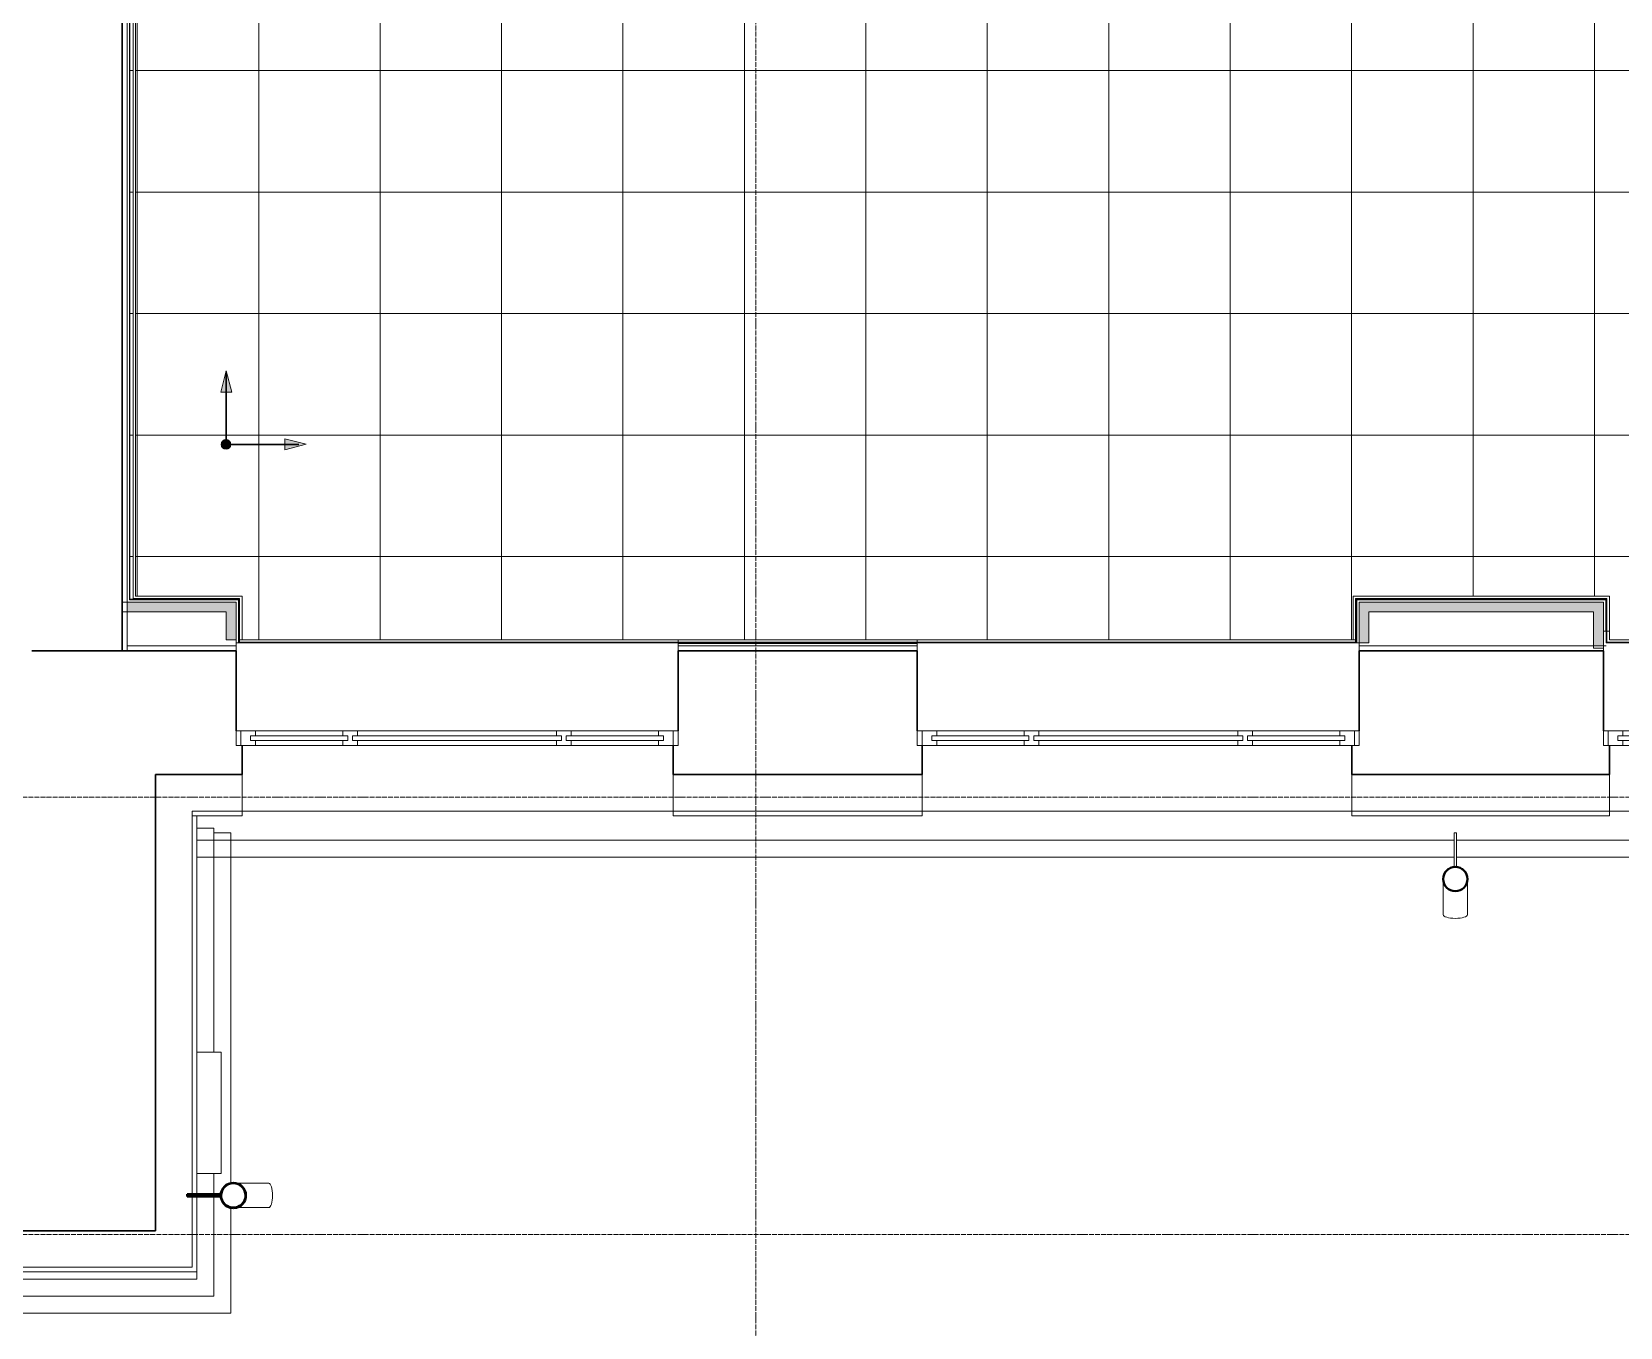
# Model space of a CAD drawing. Header units: millimetres. Extents: x -10915 to 60194, y -32941 to 46712.
# Drawn here: x 7168 to 13709, y -386 to 4946 of the extents above; entities that cross this region are included whole.
import ezdxf

# ---------------------------------------------------------------- set-up
doc = ezdxf.new("R2010")
doc.units = ezdxf.units.MM
doc.linetypes.add('ADSK_Линия сетки', pattern=[25, 20, -2.5, 0, -2.5])
for name, color, linetype, lineweight in [('_ Окна', 7, 'Continuous', 9), ('Обобщенные модели', 7, 'Continuous', 18), ('Окна', 7, 'Continuous', 9), ('Оси', 7, 'Continuous', 9), ('Перекрытие штриховка', 7, 'Continuous', 18), ('Стены внутренние', 7, 'Continuous', 18), ('Стены наружные', 7, 'Continuous', 18), ('Стены несущие', 7, 'Continuous', 30), ('Стены отделка', 7, 'Continuous', 30), ('Стены штриховка', 7, 'Continuous', 9), ('Узлы', 7, 'Continuous', 18)]:
    doc.layers.add(name, color=color, linetype=linetype, lineweight=lineweight)
doc.layers.add('Линии', color=7, linetype='Continuous', lineweight=9, true_color=0x00a600)
pattern_1 = [(135, (281.1, -7838.13), (-106.066, -106.066), [])]

# ---------------------------------------------------------------- blocks, each defined once
blk = doc.blocks.new('Водосток - Тип 1 _карниз больше 490мм_-5158564-План полов 2-го этажа')
at = {"layer": 'Обобщенные модели', "lineweight": 9}
h = blk.add_hatch(dxfattribs=at)
h.set_pattern_fill('FP_12', color=256, style=0, pattern_type=2)
h.set_pattern_definition(pattern_1)
h.paths.add_polyline_path([(175.7, 160), (175, 173), (164.1, 193.7), (146.7, 207), (125, 212), (102.4, 206.9), (83.5, 190.6), (74.3, 171.1), (74.3, 148.4), (85.9, 126.3), (102.4, 113.1), (120.3, 110), (133.8, 110), (147.6, 113.1), (166.3, 128.8), (175.7, 150), (175.7, 154.7)])
h.paths.add_polyline_path([(173.7, 150.5), (173.5, 148.4), (164.1, 128.8), (146.7, 115), (125, 110), (103.3, 115), (85.9, 128.8), (76.3, 150), (76.7, 172.1), (87.5, 192.4), (105.3, 205.5), (125, 210), (147.6, 204.4), (164.1, 191.2), (173.7, 169.5), (173.7, 158.4)])
h = blk.add_hatch(dxfattribs=at)
h.set_pattern_fill('FP_12', color=256, style=0, pattern_type=2)
h.set_pattern_definition(pattern_1)
h.paths.add_polyline_path([(173.7, 148.9), (173.7, 171.1), (164.1, 191.2), (146.7, 205), (125, 210), (103.3, 205), (85.9, 191.2), (76.3, 171.1), (76.3, 148.9), (85.9, 128.8), (103.3, 115), (125, 110), (146.7, 115), (164.1, 128.8)])
at = {"layer": 'Обобщенные модели'}
for p, q in [((75, 306.2), (75, 263.6)), ((175, 263.6), (175, 306.2)), ((120, 110), (120, -30)), ((130, -30), (130, 110))]:
    blk.add_line(p, q, dxfattribs=at)
at = {"layer": 'Обобщенные модели', "lineweight": 40}
for p, q in [((129.7, 110), (120.3, 110)), ((120.3, 110), (120.3, -30)), ((129.7, -30), (129.7, 110)), ((120.3, -30), (129.7, -30))]:
    blk.add_line(p, q, dxfattribs=at)
at = {"layer": 'Обобщенные модели', "flags": 128}
for points in [[(75, 173), (75, 174.3), (75, 177), (75, 179.8), (75, 182.9), (75, 186.2), (75, 189.7), (75, 193.4), (75, 197.2), (75, 201.3), (75, 205.5), (75, 209.9), (75, 214.4), (75, 219.1), (75, 224), (75, 229), (75, 234.1), (75, 239.3), (75, 244.6), (75, 250.1), (75, 255.6), (75, 261.3), (75, 263.6)], [(175, 263.6), (175, 258), (175, 252.4), (175, 246.9), (175, 241.5), (175, 236.2), (175, 231.1), (175, 226), (175, 221.1), (175, 216.4), (175, 211.8), (175, 207.3), (175, 203), (175, 198.9), (175, 194.9), (175, 191.2), (175, 187.6), (175, 184.3), (175, 181.1), (175, 178.1), (175, 175.4), (175, 173)]]:
    blk.add_lwpolyline(points, dxfattribs=at)
at = {"layer": 'Обобщенные модели', "lineweight": 40}
for radius, start, end in [(52, 90, 270), (50, 90, 270), (50, 90, 270), (52, 270, 90), (50, 270, 90), (50, 270, 90)]:
    blk.add_arc((125, 160), radius, start, end, dxfattribs=at)
at = {"layer": 'Обобщенные модели'}
for start_param, end_param in [(4.712389, 6.283185), (3.141593, 4.712389)]:
    blk.add_ellipse((125, 306.2), major_axis=(-50, 0), ratio=0.309017, start_param=start_param, end_param=end_param, dxfattribs=at)
blk = doc.blocks.new('окно трехпол с фрамугой - 1800 и 1820х2300_h___нов_ ок15-V55-План полов 2-го этажа')
at = {"layer": '_ Окна', "lineweight": 18}
for p, q in [((-830, 135), (-910, 135)), ((-910, 135), (-910, 75)), ((-830, 115), (-830, 135)), ((-410, 135), (-470, 135)), ((-470, 135), (-470, 115)), ((-410, 115), (-410, 135)), ((470, 135), (410, 135)), ((410, 135), (410, 115)), ((470, 115), (470, 135)), ((830, 135), (830, 115)), ((910, 135), (830, 135)), ((910, 75), (910, 135)), ((-910, 75), (-850, 75)), ((-850, 95), (-850, 115)), ((-850, 115), (-830, 115)), ((-850, 95), (-830, 95)), ((-830, 75), (-850, 75)), ((-830, 95), (-830, 75)), ((-470, 115), (-450, 115)), ((-470, 95), (-470, 75)), ((-450, 95), (-470, 95)), ((-450, 75), (-470, 75)), ((-450, 115), (-450, 95)), ((-450, 75), (-430, 75)), ((-430, 95), (-430, 115)), ((-430, 115), (-410, 115)), ((-430, 95), (-410, 95)), ((-410, 75), (-430, 75)), ((-410, 95), (-410, 75)), ((410, 115), (430, 115)), ((410, 95), (410, 75)), ((430, 95), (410, 95)), ((430, 75), (410, 75)), ((430, 115), (430, 95)), ((430, 75), (450, 75)), ((450, 95), (450, 115)), ((450, 115), (470, 115)), ((450, 95), (470, 95)), ((470, 75), (450, 75)), ((470, 95), (470, 75)), ((830, 115), (850, 115)), ((830, 95), (830, 75)), ((850, 95), (830, 95)), ((850, 75), (830, 75)), ((850, 115), (850, 95)), ((850, 75), (910, 75))]:
    blk.add_line(p, q, dxfattribs=at)
at = {"layer": '_ Окна'}
for p, q in [((-890, 75), (-890, 135)), ((890, 75), (890, 135)), ((-850, 95), (-450, 95)), ((-830, 115), (-470, 115)), ((-430, 95), (430, 95)), ((-410, 115), (410, 115)), ((450, 95), (850, 95)), ((470, 115), (830, 115))]:
    blk.add_line(p, q, dxfattribs=at)
at = {"layer": 'Окна'}
for p, q in [((-830, 135), (-470, 135)), ((-410, 135), (410, 135)), ((470, 135), (830, 135)), ((-470, 75), (-830, 75)), ((410, 75), (-410, 75)), ((830, 75), (470, 75))]:
    blk.add_line(p, q, dxfattribs=at)
blk = doc.blocks.new('окно трехпол с фрамугой - 1800 и 1820х2300_h___нов_ ок15-2116662-План полов 2-го этажа')
at = {"layer": '_ Окна', "lineweight": 18}
for p, q in [((-830, 135), (-910, 135)), ((-910, 135), (-910, 75)), ((-830, 115), (-830, 135)), ((-410, 135), (-470, 135)), ((-470, 135), (-470, 115)), ((-410, 115), (-410, 135)), ((470, 135), (410, 135)), ((410, 135), (410, 115)), ((470, 115), (470, 135)), ((830, 135), (830, 115)), ((910, 135), (830, 135)), ((910, 75), (910, 135)), ((-910, 75), (-850, 75)), ((-850, 95), (-850, 115)), ((-850, 115), (-830, 115)), ((-850, 95), (-830, 95)), ((-830, 75), (-850, 75)), ((-830, 95), (-830, 75)), ((-470, 115), (-450, 115)), ((-470, 95), (-470, 75)), ((-450, 95), (-470, 95)), ((-450, 75), (-470, 75)), ((-450, 115), (-450, 95)), ((-450, 75), (-430, 75)), ((-430, 95), (-430, 115)), ((-430, 115), (-410, 115)), ((-430, 95), (-410, 95)), ((-410, 75), (-430, 75)), ((-410, 95), (-410, 75)), ((410, 115), (430, 115)), ((410, 95), (410, 75)), ((430, 95), (410, 95)), ((430, 75), (410, 75)), ((430, 115), (430, 95)), ((430, 75), (450, 75)), ((450, 95), (450, 115)), ((450, 115), (470, 115)), ((450, 95), (470, 95)), ((470, 75), (450, 75)), ((470, 95), (470, 75)), ((830, 115), (850, 115)), ((830, 95), (830, 75)), ((850, 95), (830, 95)), ((850, 75), (830, 75)), ((850, 115), (850, 95)), ((850, 75), (910, 75))]:
    blk.add_line(p, q, dxfattribs=at)
at = {"layer": '_ Окна'}
for p, q in [((-890, 75), (-890, 135)), ((890, 75), (890, 135)), ((-850, 95), (-450, 95)), ((-830, 115), (-470, 115)), ((-430, 95), (430, 95)), ((-410, 115), (410, 115)), ((450, 95), (850, 95)), ((470, 115), (830, 115))]:
    blk.add_line(p, q, dxfattribs=at)
at = {"layer": 'Окна'}
for p, q in [((-830, 135), (-470, 135)), ((-410, 135), (410, 135)), ((470, 135), (830, 135)), ((-470, 75), (-830, 75)), ((410, 75), (-410, 75)), ((830, 75), (470, 75))]:
    blk.add_line(p, q, dxfattribs=at)
blk = doc.blocks.new('окно трехпол с фрамугой - 1800 и 1820х2300_h___нов_ ок15-V56-План полов 2-го этажа')
at = {"layer": '_ Окна', "lineweight": 18}
for p, q in [((-830, 135), (-910, 135)), ((-910, 135), (-910, 75)), ((-830, 115), (-830, 135)), ((-410, 135), (-470, 135)), ((-470, 135), (-470, 115)), ((-410, 115), (-410, 135)), ((470, 135), (410, 135)), ((410, 135), (410, 115)), ((470, 115), (470, 135)), ((830, 135), (830, 115)), ((910, 135), (830, 135)), ((910, 75), (910, 135)), ((-910, 75), (-850, 75)), ((-850, 95), (-850, 115)), ((-850, 115), (-830, 115)), ((-850, 95), (-830, 95)), ((-830, 75), (-850, 75)), ((-830, 95), (-830, 75)), ((-470, 115), (-450, 115)), ((-470, 95), (-470, 75)), ((-450, 95), (-470, 95)), ((-450, 75), (-470, 75)), ((-450, 115), (-450, 95)), ((-450, 75), (-430, 75)), ((-430, 95), (-430, 115)), ((-430, 115), (-410, 115)), ((-430, 95), (-410, 95)), ((-410, 75), (-430, 75)), ((-410, 95), (-410, 75)), ((410, 115), (430, 115)), ((410, 95), (410, 75)), ((430, 95), (410, 95)), ((430, 75), (410, 75)), ((430, 115), (430, 95)), ((430, 75), (450, 75)), ((450, 95), (450, 115)), ((450, 115), (470, 115)), ((450, 95), (470, 95)), ((470, 75), (450, 75)), ((470, 95), (470, 75)), ((830, 115), (850, 115)), ((830, 95), (830, 75)), ((850, 95), (830, 95)), ((850, 75), (830, 75)), ((850, 115), (850, 95)), ((850, 75), (910, 75))]:
    blk.add_line(p, q, dxfattribs=at)
at = {"layer": '_ Окна'}
for p, q in [((-890, 75), (-890, 135)), ((890, 75), (890, 135)), ((-850, 95), (-450, 95)), ((-830, 115), (-470, 115)), ((-430, 95), (430, 95)), ((-410, 115), (410, 115)), ((450, 95), (850, 95)), ((470, 115), (830, 115))]:
    blk.add_line(p, q, dxfattribs=at)
at = {"layer": 'Окна'}
for p, q in [((-830, 135), (-470, 135)), ((-410, 135), (410, 135)), ((470, 135), (830, 135)), ((-470, 75), (-830, 75)), ((410, 75), (-410, 75)), ((830, 75), (470, 75))]:
    blk.add_line(p, q, dxfattribs=at)
blk = doc.blocks.new('Водосток - Тип 1 _карниз больше 490мм_-V58-План полов 2-го этажа')
at = {"layer": 'Обобщенные модели'}
for p, q in [((75, 306.2), (75, 263.6)), ((175, 263.6), (175, 306.2)), ((120, 109.1), (120, -30)), ((130, -30), (130, 109.1)), ((120, -30), (130, -30))]:
    blk.add_line(p, q, dxfattribs=at)
at = {"layer": 'Обобщенные модели', "flags": 128}
for points in [[(75, 173), (75, 174.3), (75, 177), (75, 179.8), (75, 182.9), (75, 186.2), (75, 189.7), (75, 193.4), (75, 197.2), (75, 201.3), (75, 205.5), (75, 209.9), (75, 214.4), (75, 219.1), (75, 224), (75, 229), (75, 234.1), (75, 239.3), (75, 244.6), (75, 250.1), (75, 255.6), (75, 261.3), (75, 263.6)], [(175, 263.6), (175, 258), (175, 252.4), (175, 246.9), (175, 241.5), (175, 236.2), (175, 231.1), (175, 226), (175, 221.1), (175, 216.4), (175, 211.8), (175, 207.3), (175, 203), (175, 198.9), (175, 194.9), (175, 191.2), (175, 187.6), (175, 184.3), (175, 181.1), (175, 178.1), (175, 175.4), (175, 173)]]:
    blk.add_lwpolyline(points, dxfattribs=at)
at = {"layer": 'Обобщенные модели'}
for start, end in [(90, 270), (270, 90)]:
    blk.add_arc((125, 160), 52, start, end, dxfattribs=at)
at = {"layer": 'Обобщенные модели', "lineweight": 40}
for start, end in [(90, 270), (270, 90)]:
    blk.add_arc((125, 160), 50, start, end, dxfattribs=at)
at = {"layer": 'Обобщенные модели'}
for start_param, end_param in [(4.712389, 6.283185), (3.141593, 4.712389)]:
    blk.add_ellipse((125, 306.2), major_axis=(-50, 0), ratio=0.309017, start_param=start_param, end_param=end_param, dxfattribs=at)

msp = doc.modelspace()

# ---------------------------------------------------------------- hatches: boundary and pattern name
at = {"layer": 'Перекрытие штриховка', "lineweight": 9, "true_color": 0x787878}
h = msp.add_hatch(dxfattribs=at)
h.set_pattern_fill('FP_65', color=8, style=0, pattern_type=2)
h.set_pattern_definition([(0, (33102.2, 9285.6), (0, 500), []), (90, (33102.2, 9285.6), (-500, 3e-14), [])])
h.paths.add_polyline_path([(15926.198, 2430.232), (15926.198, 2433.232), (15923.198, 2433.232), (15923.198, 2430.232)])
h.paths.add_polyline_path([(15928.198, 2428.232), (15928.198, 2430.232), (15926.198, 2430.232)])
h.paths.add_polyline_path([(7572.598, 2610.232), (7570.598, 2608.232), (7572.598, 2608.232)])
h.paths.add_polyline_path([(13654.144, 2430.232), (15913.198, 2430.232), (15913.198, 2433.232), (13654.144, 2433.232), (13654.144, 2613.232), (12619.139, 2613.232), (12619.139, 2433.232), (8024.14, 2433.232), (8024.14, 2613.232), (7585.598, 2613.232), (7585.598, 7926), (7572.598, 7926), (7572.598, 2610.232), (8019.14, 2610.232), (8019.14, 2608.232), (8021.14, 2608.232), (8021.14, 2430.232), (12622.139, 2430.232), (12622.139, 2608.232), (12624.139, 2608.232), (12624.239, 2610.232), (13649.144, 2610.232), (13649.144, 2608.232), (13651.144, 2608.232), (13651.144, 2430.232)])
h.paths.add_polyline_path([(13664.144, 2443.232), (15913.198, 2443.232), (15913.198, 8292.642), (15055.698, 8292.642), (15055.698, 8302.642), (15923.198, 8302.642), (15923.198, 2443.232), (15926.198, 2443.232), (15926.198, 8315.642), (15058.198, 8315.642), (15058.198, 8347.642), (15048.198, 8347.642), (15048.198, 8657.642), (14963.198, 8657.642), (14963.198, 8666.642), (14973.198, 8666.642), (14973.198, 8718.642), (14988.198, 8718.642), (14988.198, 8727.642), (14972.805, 8727.642), (14970.903, 8724.348), (14965.198, 8727.642), (14961.258, 8727.642), (14936.243, 8684.315), (14927.583, 8689.315), (14923.083, 8681.521), (14843.198, 8727.642), (13753.198, 8727.642), (13673.312, 8681.521), (13668.812, 8689.315), (13659.59, 8685.289), (13634.152, 8727.642), (13631.198, 8727.642), (13625.492, 8724.348), (13623.198, 8727.642), (13608.198, 8727.642), (13608.198, 8718.642), (13623.198, 8718.642), (13623.198, 8666.642), (13633.198, 8666.642), (13633.198, 8657.642), (13548.198, 8657.642), (13548.198, 8347.642), (13538.198, 8346.872), (13538.198, 8315.642), (8853.598, 8315.642), (8853.598, 8302.642), (8253.598, 8302.642), (8253.598, 7903), (7595.598, 7903), (7595.598, 2623.232), (8034.14, 2623.232), (8034.14, 2443.232), (12609.139, 2443.232), (12609.139, 2623.232), (13664.144, 2623.232), (13664.144, 2478.232)])
h.paths.add_polyline_path([(8140.598, 7913), (8228.598, 7913), (8228.105, 7926), (7595.598, 7926), (7595.598, 7913), (8107.34, 7913)])
h.paths.add_polyline_path([(7570.598, 7926), (7572.598, 7926), (7570.598, 7928)])
h.paths.add_polyline_path([(13539.453, 8292.642), (8903.098, 8292.642), (8903.098, 8302.642), (13555.698, 8302.642), (13555.698, 8292.642), (13548.198, 8292.642)])
h.paths.add_polyline_path([(15926.198, 8315.642), (15928.198, 8315.642), (15928.198, 8317.642)])
h.paths.add_polyline_path([(15907.463, 8327.642), (15938.198, 8327.642), (15938.198, 8347.642), (15865, 8347.642), (15865, 8327.642)])
at = {"layer": 'Стены внутренние'}
for points in [[(7560.598, 2558.232), (8009.14, 2558.232), (8009.14, 2598.232), (7560.598, 2598.232), (7560.598, 2579.104)], [(7969.14, 2443.232), (8009.14, 2443.232), (8009.14, 2558.232), (7969.14, 2558.232), (7969.14, 2478.232)], [(12674.139, 2430.232), (12674.139, 2598.232), (12634.139, 2598.232), (12634.139, 2430.232)], [(13639.144, 2558.232), (13639.144, 2598.232), (12674.139, 2598.232), (12674.139, 2558.232), (13599.144, 2558.232)], [(13639.144, 2408.232), (13639.144, 2558.232), (13599.144, 2558.232), (13599.144, 2418.232), (13638.144, 2418.232), (13638.528, 2408.232)]]:
    msp.add_hatch(color=256, dxfattribs=at).paths.add_polyline_path(points)
at = {"layer": 'Узлы', "true_color": 0xff0000}
for points in [[(7946.151, 3461.904), (7991.76, 3461.904), (7968.134, 3550.075)], [(8210.179, 3224.868), (8298.349, 3248.493), (8210.179, 3270.476)], [(7968.134, 3227.253), (7973.311, 3227.935), (7978.134, 3229.933), (7982.277, 3233.111), (7985.455, 3237.253), (7987.453, 3242.077), (7988.134, 3247.253), (7987.453, 3252.43), (7985.455, 3257.253), (7982.277, 3261.395), (7978.134, 3264.574), (7973.311, 3266.572), (7968.134, 3267.253), (7962.958, 3266.572), (7958.134, 3264.574), (7951.262, 3257.837), (7950.814, 3257.253), (7948.816, 3252.43), (7948.134, 3247.253), (7948.816, 3242.077), (7953.359, 3233.936), (7953.992, 3233.111), (7958.134, 3229.933), (7962.958, 3227.935)]]:
    msp.add_hatch(color=1, dxfattribs=at).paths.add_polyline_path(points)

# ---------------------------------------------------------------- linework, layer by layer
at = {"layer": 'Линии', "color": 1, "lineweight": 18, "true_color": 0xff0000}
for p, q in [((7968.134, 3550.075), (7946.151, 3461.904)), ((7991.76, 3461.904), (7968.134, 3550.075)), ((7946.151, 3461.904), (7991.76, 3461.904)), ((8298.349, 3248.493), (8210.179, 3270.476)), ((8210.179, 3270.476), (8210.179, 3224.868)), ((8210.179, 3224.868), (8298.349, 3248.493))]:
    msp.add_line(p, q, dxfattribs=at)
at = {"layer": 'Линии', "color": 1, "lineweight": 30, "true_color": 0xff0000}
for q in [(7968.134, 3547.253), (8268.134, 3247.253)]:
    msp.add_line((7968.134, 3247.253), q, dxfattribs=at)
at = {"layer": 'Линии', "color": 1, "lineweight": 18, "true_color": 0xff0000}
for start, end in [(0, 180), (180, 0)]:
    msp.add_arc((7968.134, 3247.253), 20, start, end, dxfattribs=at)
at = {"layer": 'Оси', "linetype": 'ADSK_Линия сетки'}
for p, q in [((10149.565, -5289.091), (10149.565, 21857.733)), ((-10114.729, 1795), (42695.51, 1795)), ((-10114.729, -5), (50212.269, -5))]:
    msp.add_line(p, q, dxfattribs=at)
at = {"layer": 'Стены внутренние'}
for p, q in [((8024.14, 2433.232), (8024.14, 2443.232)), ((9829.14, 2433.232), (8024.14, 2433.232)), ((8034.14, 2443.232), (9829.14, 2443.232)), ((10814.139, 2443.232), (12609.139, 2443.232)), ((12619.139, 2433.232), (10814.139, 2433.232)), ((12619.139, 2443.232), (12619.139, 2433.232)), ((13654.144, 2433.232), (13654.144, 2478.232)), ((15459.144, 2433.232), (13654.144, 2433.232)), ((13664.144, 2478.232), (13664.144, 2443.232)), ((13664.144, 2443.232), (15459.144, 2443.232)), ((13639.144, 2418.232), (13651.144, 2418.232))]:
    msp.add_line(p, q, dxfattribs=at)
at = {"layer": 'Стены наружные'}
for p, q in [((8009.14, 2430.232), (8009.14, 2418.232)), ((8021.14, 2430.232), (9829.14, 2430.232)), ((10814.139, 2430.232), (12622.139, 2430.232)), ((12634.139, 2418.232), (12634.139, 2430.232)), ((13651.144, 2478.232), (13651.144, 2430.232)), ((13651.144, 2430.232), (15459.144, 2430.232)), ((9809.14, 1738.232), (8034.14, 1738.232)), ((12604.139, 1738.232), (10834.139, 1738.232)), ((15439.144, 1738.232), (13664.144, 1738.232)), ((7918.134, 1668.232), (7848.134, 1668.232)), ((7918.134, 746.078), (7918.134, 1668.232)), ((7988.134, 1648.703), (7918.134, 1648.703)), ((7988.134, 1648.703), (7988.134, 206.794)), ((13024.731, 1618.232), (7848.134, 1618.232)), ((18282.412, 1618.232), (13034.39, 1618.232)), ((13024.874, 1548.232), (7848.134, 1548.232)), ((18282.412, 1548.232), (13034.248, 1548.232)), ((7918.134, 246.078), (7918.134, 160.832)), ((7918.134, 151.364), (7918.134, -258.902)), ((7988.134, 105.402), (7988.134, -328.902)), ((5908.637, -188.902), (7848.134, -188.902)), ((7848.134, -188.902), (7848.134, -158.902)), ((7918.134, -258.902), (-626.868, -258.902)), ((7988.134, -328.902), (5724.226, -328.902))]:
    msp.add_line(p, q, dxfattribs=at)
at = {"layer": 'Стены несущие'}
for p, q in [((7540.598, 2398.232), (7540.598, 8347.642)), ((7540.598, 8327.686), (7540.598, 2398.232)), ((8009.14, 2398.232), (7168.134, 2398.232)), ((8009.14, 2068.232), (8009.14, 2398.232)), ((9829.14, 2398.232), (9829.14, 2068.232)), ((10814.139, 2398.232), (9829.14, 2398.232)), ((10814.139, 2068.232), (10814.139, 2398.232)), ((12634.139, 2398.232), (12634.139, 2068.232)), ((13639.144, 2398.232), (12634.139, 2398.232)), ((13639.144, 2068.232), (13639.144, 2398.232)), ((8034.14, 1888.232), (8034.14, 2008.232)), ((9809.14, 2008.232), (9809.14, 1888.232)), ((10834.139, 1888.232), (10834.139, 2008.232)), ((12604.139, 2008.232), (12604.139, 1888.232)), ((13664.144, 1888.232), (13664.144, 2008.232)), ((8034.14, 1888.232), (7678.134, 1888.232)), ((7678.134, 1888.232), (7678.134, 11.098)), ((10834.139, 1888.232), (9809.14, 1888.232)), ((13664.144, 1888.232), (12604.139, 1888.232)), ((-338.149, 11.098), (7678.134, 11.098))]:
    msp.add_line(p, q, dxfattribs=at)
at = {"layer": 'Стены отделка', "lineweight": 9}
for p, q in [((7560.598, 8327.686), (7560.598, 2398.232)), ((7572.598, 2610.232), (7572.598, 7926)), ((7585.598, 7926), (7585.598, 2613.232)), ((7595.598, 2623.232), (7595.598, 7903)), ((8034.14, 2623.232), (7595.598, 2623.232)), ((8034.14, 2443.232), (8034.14, 2623.232)), ((13664.144, 2623.232), (12609.139, 2623.232)), ((12609.139, 2623.232), (12609.139, 2443.232)), ((13664.144, 2478.232), (13664.144, 2623.232)), ((7540.598, 2598.232), (8009.14, 2598.232)), ((7540.598, 2558.232), (7969.14, 2558.232)), ((8019.14, 2610.232), (7572.598, 2610.232)), ((7585.598, 2613.232), (8024.14, 2613.232)), ((7969.14, 2558.232), (7969.14, 2443.232)), ((8009.14, 2598.232), (8009.14, 2430.232)), ((8021.14, 2430.232), (8021.14, 2608.232)), ((8024.14, 2613.232), (8024.14, 2443.232)), ((12619.139, 2613.232), (13654.144, 2613.232)), ((12619.139, 2443.232), (12619.139, 2613.232)), ((12622.139, 2610.232), (12622.139, 2430.232)), ((13649.144, 2610.232), (12624.139, 2610.232)), ((13639.144, 2598.232), (12634.139, 2598.232)), ((12634.139, 2598.232), (12634.139, 2430.232)), ((12674.139, 2558.232), (13599.144, 2558.232)), ((12674.139, 2430.232), (12674.139, 2558.232)), ((13599.144, 2558.232), (13599.144, 2408.232)), ((13639.144, 2598.232), (13639.144, 2398.232)), ((13651.144, 2478.232), (13651.144, 2608.232)), ((13654.144, 2613.232), (13654.144, 2478.232)), ((7969.14, 2443.232), (8009.14, 2443.232)), ((8009.14, 2430.232), (8021.14, 2430.232)), ((8024.14, 2443.232), (8034.14, 2443.232)), ((10814.139, 2443.232), (9829.14, 2443.232)), ((9829.14, 2443.232), (9829.14, 2433.232)), ((9829.14, 2433.232), (10814.139, 2433.232)), ((9829.14, 2430.232), (9829.14, 2398.232)), ((10814.139, 2430.232), (9829.14, 2430.232)), ((10814.139, 2433.232), (10814.139, 2443.232)), ((10814.139, 2398.232), (10814.139, 2430.232)), ((12609.139, 2443.232), (12619.139, 2443.232)), ((12622.139, 2430.232), (12674.139, 2430.232)), ((13639.144, 2478.232), (13651.144, 2478.232)), ((13654.144, 2478.232), (13664.144, 2478.232)), ((8008.14, 2418.232), (7560.598, 2418.232)), ((8009.14, 2418.232), (8008.14, 2418.232)), ((8008.14, 2398.232), (8009.14, 2398.232)), ((8009.14, 2398.232), (8009.14, 2418.232)), ((10813.139, 2418.232), (10814.139, 2418.232)), ((10814.139, 2398.232), (10814.139, 2398.232)), ((13639.144, 2418.232), (12634.139, 2418.232)), ((12634.139, 2418.232), (12634.139, 2398.232)), ((13599.144, 2408.232), (13639.144, 2408.232)), ((13639.144, 2398.232), (13639.144, 2398.232)), ((8034.14, 1718.232), (8034.14, 1888.232)), ((9809.14, 1888.232), (9809.14, 1718.232)), ((10834.139, 1888.232), (10834.139, 1888.232)), ((10834.139, 1718.232), (10834.139, 1888.232)), ((12604.139, 1888.232), (12604.139, 1718.232)), ((13664.144, 1888.232), (13664.144, 1888.232)), ((13664.144, 1718.232), (13664.144, 1888.232)), ((8034.14, 1738.232), (7828.134, 1738.232)), ((7828.134, 1738.232), (7828.134, -138.902)), ((7848.134, 1718.232), (8034.14, 1718.232)), ((7848.134, -158.902), (7848.134, 1718.232)), ((10834.139, 1738.232), (9809.14, 1738.232)), ((9809.14, 1718.232), (10834.139, 1718.232)), ((13664.144, 1738.232), (12604.139, 1738.232)), ((12604.139, 1718.232), (13664.144, 1718.232)), ((7948.134, 746.078), (7848.134, 746.078)), ((7948.134, 246.078), (7948.134, 746.078)), ((7848.134, 246.078), (7948.134, 246.078)), ((-507.343, -158.902), (7848.134, -158.902)), ((7828.134, -138.902), (-487.438, -138.902))]:
    msp.add_line(p, q, dxfattribs=at)
at = {"layer": 'Стены штриховка'}
for p, q in [((7570.598, 2608.232), (7570.598, 7928)), ((7570.598, 2608.232), (8021.14, 2608.232)), ((8019.14, 2430.232), (8019.14, 2610.232)), ((8021.14, 2610.232), (8019.14, 2610.232)), ((8021.14, 2608.232), (8021.14, 2610.232)), ((12624.139, 2610.232), (12622.139, 2610.232)), ((12622.139, 2608.232), (13651.144, 2608.232)), ((12624.139, 2430.232), (12624.139, 2610.232)), ((13649.144, 2478.232), (13649.144, 2610.232)), ((13651.144, 2610.232), (13649.144, 2610.232)), ((13651.144, 2608.232), (13651.144, 2610.232)), ((10814.139, 2428.232), (9829.14, 2428.232)), ((9829.14, 2418.232), (10813.139, 2418.232)), ((7848.134, 1718.232), (7828.134, 1718.232))]:
    msp.add_line(p, q, dxfattribs=at)

# ---------------------------------------------------------------- block references
at = {"layer": 'Обобщенные модели'}
for name, p, rotation in [('Водосток - Тип 1 _карниз больше 490мм_-V58-План полов 2-го этажа', (13154.561, 1618.232), 180), ('Водосток - Тип 1 _карниз больше 490мм_-5158564-План полов 2-го этажа', (7838.134, 281.098), 269.9999999999999)]:
    msp.add_blockref(name, p, dxfattribs=dict(at, rotation=rotation))
at = {"layer": 'Окна', "rotation": 180}
for name, p in [('окно трехпол с фрамугой - 1800 и 1820х2300_h___нов_ ок15-V56-План полов 2-го этажа', (8919.14, 2143.232)), ('окно трехпол с фрамугой - 1800 и 1820х2300_h___нов_ ок15-2116662-План полов 2-го этажа', (11724.139, 2143.232)), ('окно трехпол с фрамугой - 1800 и 1820х2300_h___нов_ ок15-V55-План полов 2-го этажа', (14549.144, 2143.232))]:
    msp.add_blockref(name, p, dxfattribs=at)

doc.saveas('drawing.dxf')
